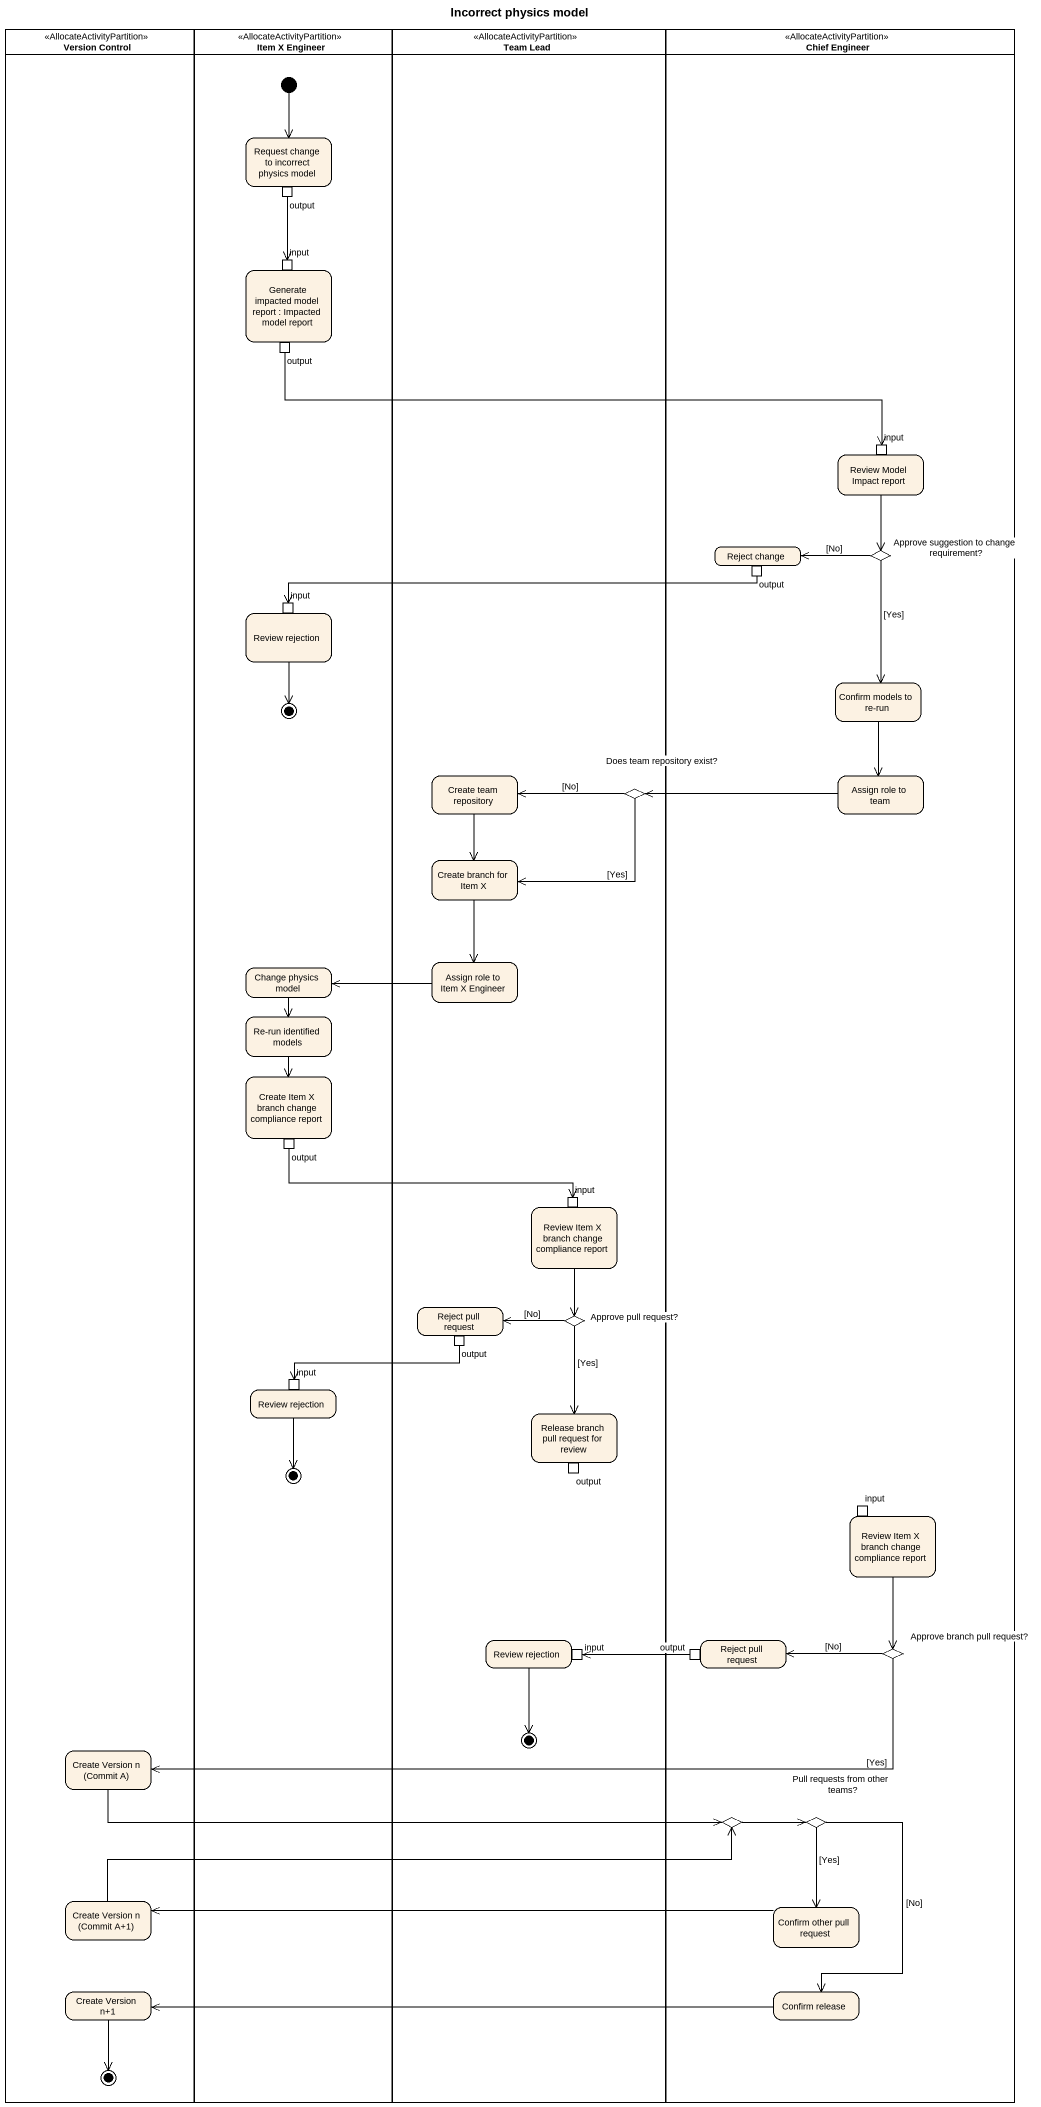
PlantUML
@startuml
title Incorrect physics model
hide empty description
state "Version Control" as Version_Control <<AllocateActivityPartition>> {
  state "Create Version n (Commit A)" as Create_Version_n_Commit_A
  state "Create Version n (Commit A+1)" as Create_Version_n_Commit_A_1
  state "Create Version n+1" as Create_Version_n_1
  Create_Version_n_1 --> [*]
}
state "Item X Engineer" as Item_X_Engineer <<AllocateActivityPartition>> {
  state "Request change to incorrect physics model" as Request_change_to_incorrect {
    state output <<outputPin>>
  }
  state "Generate impacted model report : Impacted model report" as Generate_impacted_model {
    state input <<inputPin>>
    state "output" as output_2 <<outputPin>>
  }
  state "Review rejection" as Review_rejection {
    state "input" as input_3 <<inputPin>>
  }
  state final1 <<end>>
  state "Change physics model" as Change_physics_model
  state "Re-run identified models" as Re_run_identified_models
  state "Create Item X branch change compliance report" as Create_Item_X_branch_change {
    state "output" as output_4 <<outputPin>>
  }
  state "Review rejection" as Review_rejection_2 {
    state "input" as input_5 <<inputPin>>
  }
  state final2 <<end>>
  [*] --> Request_change_to_incorrect
}
state "Team Lead" as Team_Lead <<AllocateActivityPartition>> {
  state "Create team repository" as Create_team_repository
  state "Does team repository exist?" as Does_team_repository_exist <<choice>>
  state "Create branch for Item X" as Create_branch_for_Item_X
  state "Assign role to Item X Engineer" as Assign_role_to_Item_X
  state "Review Item X branch change compliance report" as Review_Item_X_branch_change {
    state "input" as input_4 <<inputPin>>
  }
  state "Reject pull request" as Reject_pull_request {
    state "output" as output_5 <<outputPin>>
  }
  state "Approve pull request?" as Approve_pull_request <<choice>>
  state "Release branch pull request for review" as Release_branch_pull_request {
    state "output" as output_6 <<outputPin>>
  }
  state "Review rejection" as Review_rejection_3 {
    state "input" as input_7 <<inputPin>>
  }
  Review_rejection_3 --> [*]
}
state "Chief Engineer" as Chief_Engineer <<AllocateActivityPartition>> {
  state "Review Model Impact report" as Review_Model_Impact_report {
    state "input" as input_2 <<inputPin>>
  }
  state "Reject change" as Reject_change {
    state "output" as output_3 <<outputPin>>
  }
  state "Approve suggestion to change requirement?" as Approve_suggestion_to <<choice>>
  state "Confirm models to re-run" as Confirm_models_to_re_run
  state "Assign role to team" as Assign_role_to_team
  state "Review Item X branch change compliance report" as Review_Item_X_branch_change_2 {
    state "input" as input_6 <<inputPin>>
  }
  state "Reject pull request" as Reject_pull_request_2 {
    state "output" as output_7 <<outputPin>>
  }
  state "Approve branch pull request?" as Approve_branch_pull_request <<choice>>
  state choice1 <<choice>>
  state "Pull requests from other teams?" as Pull_requests_from_other <<choice>>
  state "Confirm other pull request" as Confirm_other_pull_request
  state "Confirm release" as Confirm_release
}
output --> input
output_2 -right-> input_2
Review_Model_Impact_report --> Approve_suggestion_to
Approve_suggestion_to -left-> Reject_change : [No]
Approve_suggestion_to --> Confirm_models_to_re_run : [Yes]
output_3 -left-> input_3
Review_rejection --> final1
Confirm_models_to_re_run --> Assign_role_to_team
Create_team_repository --> Create_branch_for_Item_X
Assign_role_to_team -left-> Does_team_repository_exist
Does_team_repository_exist -left-> Create_team_repository : [No]
Does_team_repository_exist -left-> Create_branch_for_Item_X : [Yes]
Create_branch_for_Item_X --> Assign_role_to_Item_X
Change_physics_model --> Re_run_identified_models
Assign_role_to_Item_X -left-> Change_physics_model
Re_run_identified_models --> Create_Item_X_branch_change
output_4 -right-> input_4
Review_Item_X_branch_change --> Approve_pull_request
Approve_pull_request -left-> Reject_pull_request : [No]
Approve_pull_request --> Release_branch_pull_request : [Yes]
output_5 -left-> input_5
Review_rejection_2 --> final2
Review_Item_X_branch_change_2 --> Approve_branch_pull_request
output_7 -left-> input_7
Approve_branch_pull_request -left-> Reject_pull_request_2 : [No]
Approve_branch_pull_request -left-> Create_Version_n_Commit_A : [Yes]
Create_Version_n_Commit_A -right-> choice1
choice1 -right-> Pull_requests_from_other
Pull_requests_from_other --> Confirm_other_pull_request : [Yes]
Pull_requests_from_other --> Confirm_release : [No]
Create_Version_n_Commit_A_1 -right-> choice1
Confirm_other_pull_request -left-> Create_Version_n_Commit_A_1
Confirm_release -left-> Create_Version_n_1
@enduml
